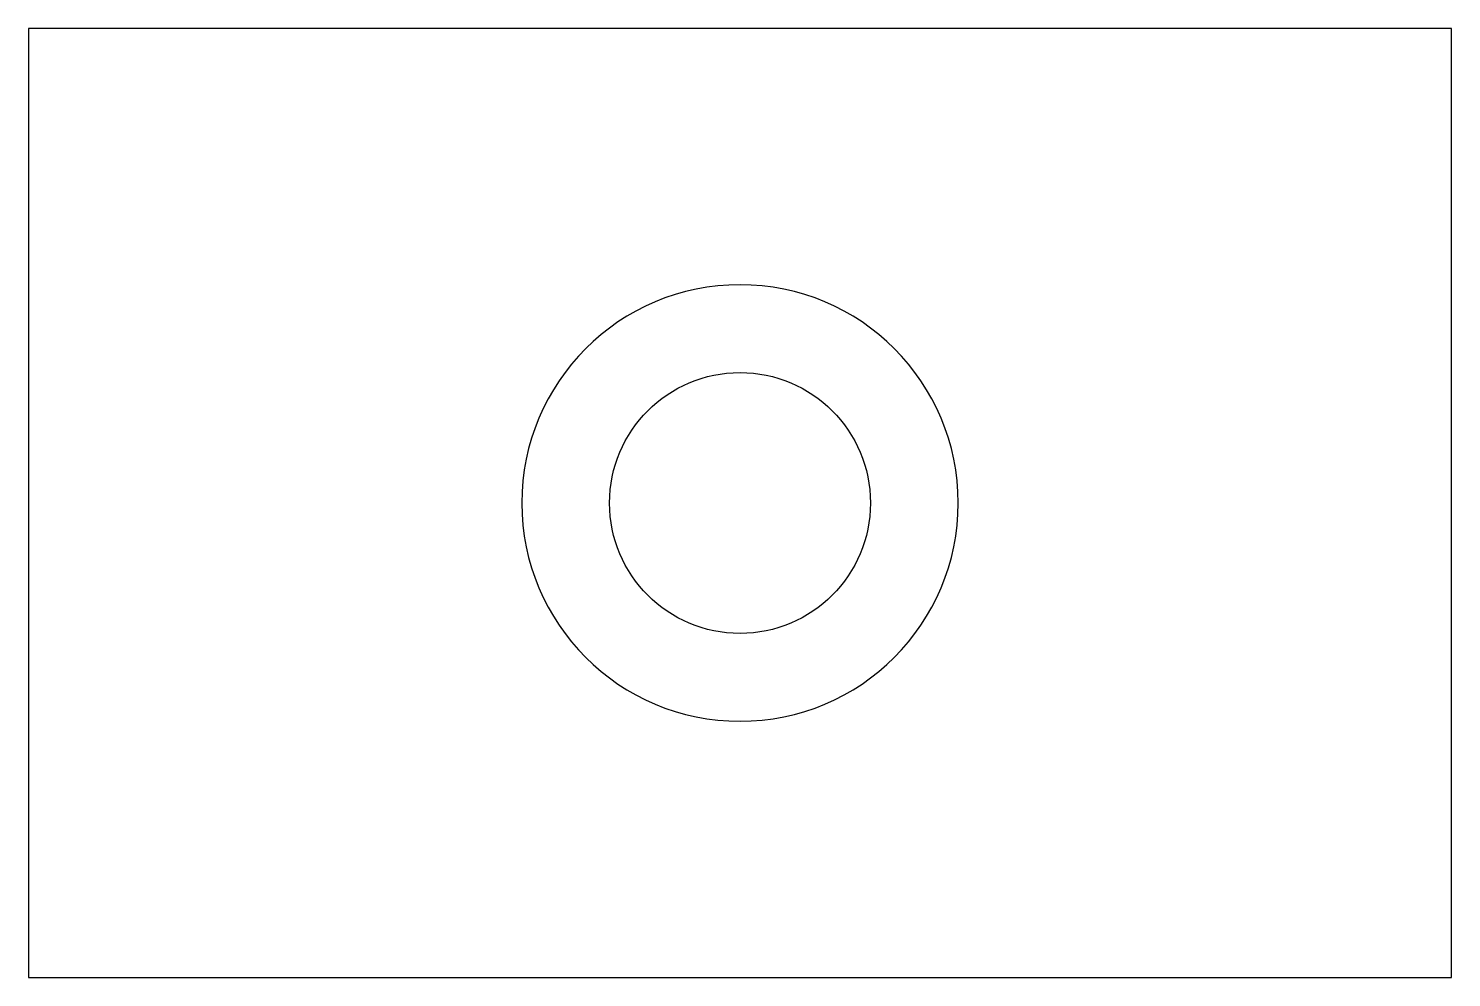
# Model space of a CAD drawing. Header units: metres. Extents: x 70 to 130, y 30 to 70.
import ezdxf

# ---------------------------------------------------------------- set-up
doc = ezdxf.new("R2010")
doc.units = ezdxf.units.M

msp = doc.modelspace()

# ---------------------------------------------------------------- linework, layer by layer
at = {"color": 7}
msp.add_lwpolyline([(70, 30), (130, 30), (130, 70), (70, 70)], close=True, dxfattribs=at)
at = {"color": 7, "extrusion": (0, 0, -1)}
msp.add_circle((-100, 50), 9.2, dxfattribs=at)
at = {"color": 7}
msp.add_circle((100, 50), 5.5, dxfattribs=at)

doc.saveas('drawing.dxf')
